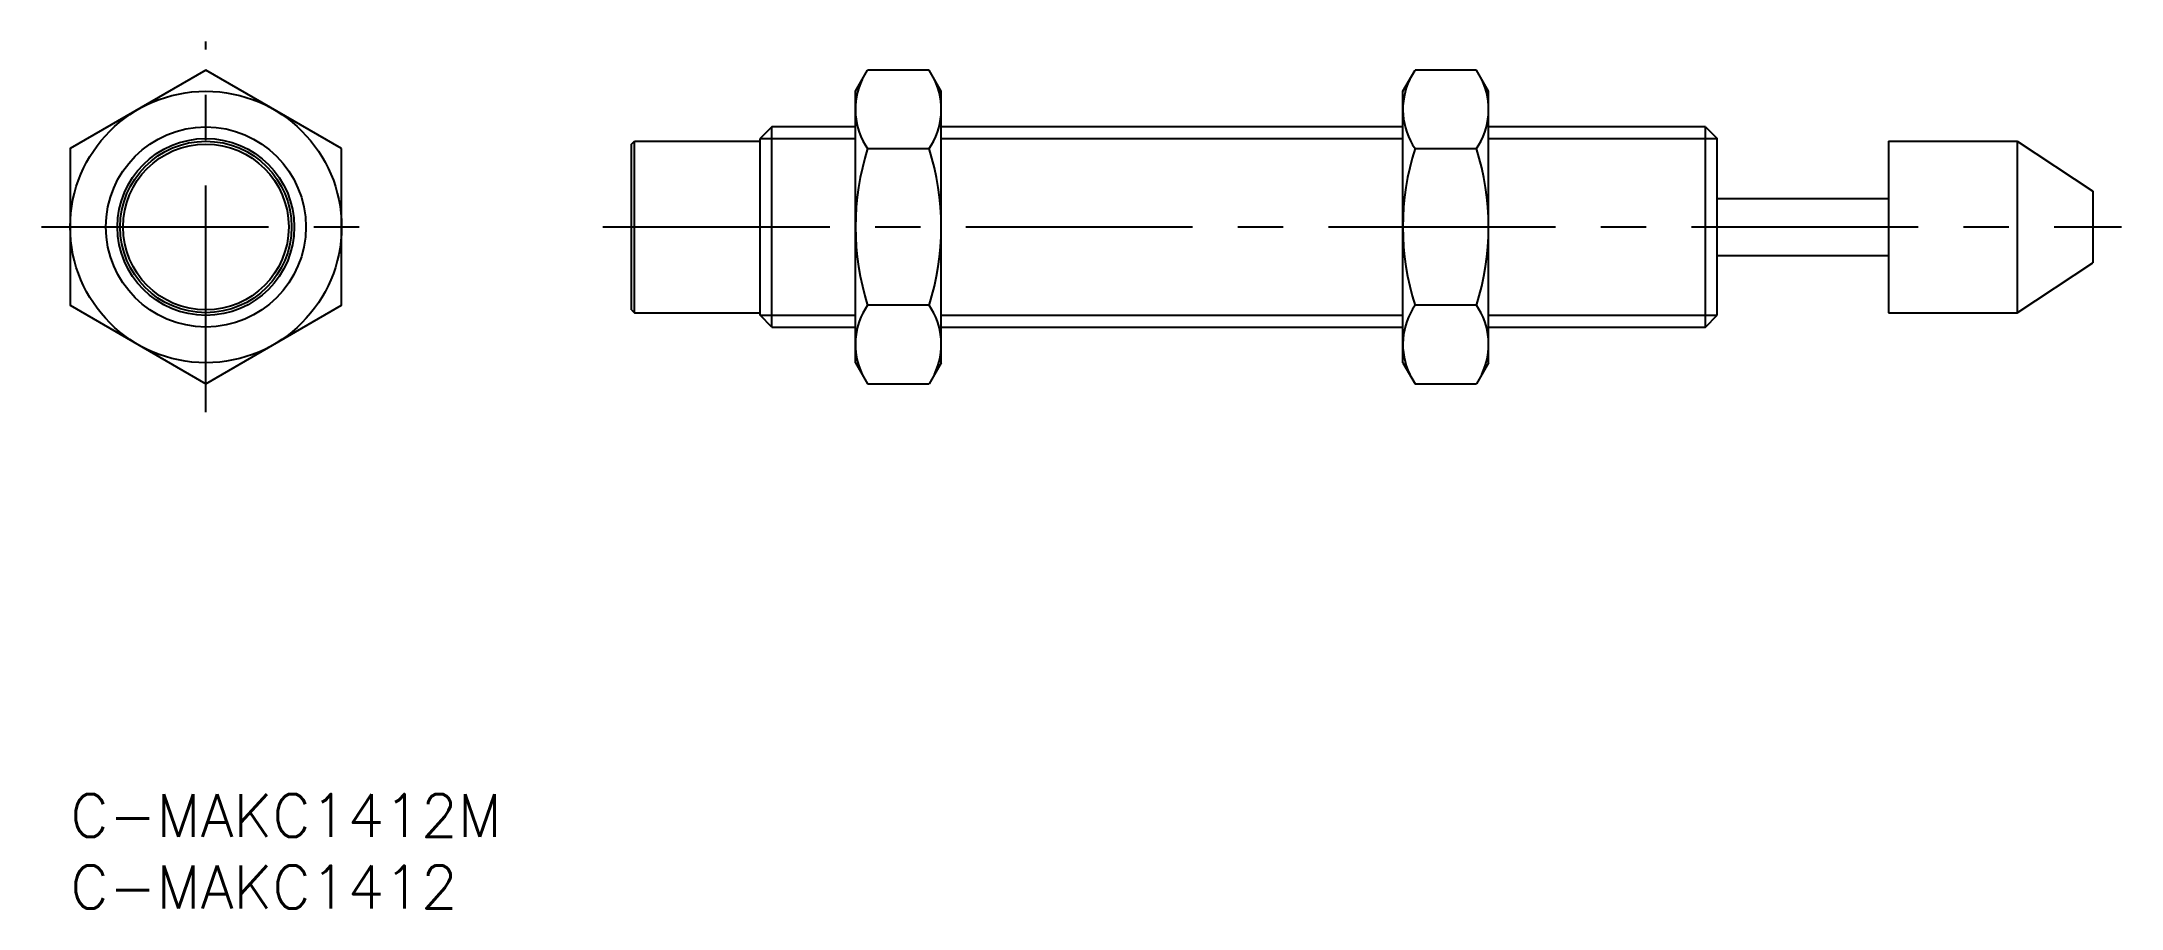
# Model space of a CAD drawing. Extents: x -2 to 144, y -8 to 53.
import ezdxf

# ---------------------------------------------------------------- set-up
doc = ezdxf.new("R2010")
doc.units = 0
doc.header["$LTSCALE"] = 0.5
doc.linetypes.add('CENTER', pattern=[50.8, 31.75, -6.35, 6.35, -6.35])
doc.layers.get('0').update_dxf_attribs({"linetype": 'CONTINUOUS'})
doc.layers.add('CENTER', color=1, linetype='CENTER')
doc.styles.get("Standard").update_dxf_attribs({"font": 'txt.shx', "height": 3, "bigfont": 'bigfont.shx'})

# ---------------------------------------------------------------- blocks, each defined once
blk = doc.blocks.new('*U21')
at = {"color": 7, "linetype": 'CONTINUOUS'}
blk.add_text('C-MAKC1412M', height=3, dxfattribs=at).set_placement((0, -3))
blk = doc.blocks.new('*U22')
at = {"color": 7, "linetype": 'CONTINUOUS'}
blk.add_text('C-MAKC1412', height=3, dxfattribs=at).set_placement((0, -8))

msp = doc.modelspace()

# ---------------------------------------------------------------- linework, layer by layer
at = {"color": 7, "linetype": 'CONTINUOUS'}
for p, q in [((54.98, 49.19), (55.83, 50.66)), ((60.13, 50.66), (55.83, 50.66)), ((60.98, 49.19), (60.13, 50.66)), ((93.3, 49.19), (94.15, 50.66)), ((98.45, 50.66), (94.15, 50.66)), ((99.3, 49.19), (98.45, 50.66)), ((54.98, 30.19), (54.98, 49.19)), ((60.98, 30.19), (60.98, 49.19)), ((93.3, 30.19), (93.3, 49.19)), ((99.3, 30.19), (99.3, 49.19)), ((49.11, 46.69), (48.3, 45.88)), ((49.11, 32.69), (49.11, 46.69)), ((54.98, 46.69), (49.11, 46.69)), ((93.3, 46.69), (60.98, 46.69)), ((114.49, 46.69), (99.3, 46.69)), ((114.49, 32.69), (114.49, 46.69)), ((114.49, 46.69), (115.3, 45.88)), ((39.3, 45.49), (39.5, 45.69)), ((39.3, 33.89), (39.3, 45.49)), ((39.5, 45.69), (48.3, 45.69)), ((39.5, 33.69), (39.5, 45.69)), ((48.3, 33.51), (48.3, 45.88)), ((55.83, 45.18), (60.13, 45.18)), ((94.15, 45.18), (98.45, 45.18)), ((115.3, 33.51), (115.3, 45.88)), ((127.3, 45.69), (136.3, 45.69)), ((127.3, 45.69), (127.3, 33.69)), ((136.3, 45.69), (141.6, 42.19)), ((136.3, 45.69), (136.3, 33.69)), ((115.3, 41.69), (127.3, 41.69)), ((141.6, 42.19), (141.6, 37.19)), ((115.3, 37.69), (127.3, 37.69)), ((136.3, 33.69), (141.6, 37.19)), ((39.3, 33.89), (39.5, 33.69)), ((39.5, 33.69), (48.3, 33.69)), ((49.11, 32.69), (48.3, 33.51)), ((60.13, 34.21), (55.83, 34.21)), ((98.45, 34.21), (94.15, 34.21)), ((114.49, 32.69), (115.3, 33.51)), ((127.3, 33.69), (136.3, 33.69)), ((49.11, 32.69), (54.98, 32.69)), ((60.98, 32.69), (93.3, 32.69)), ((99.3, 32.69), (114.49, 32.69)), ((54.98, 30.19), (55.83, 28.72)), ((60.98, 30.19), (60.13, 28.72)), ((93.3, 30.19), (94.15, 28.72)), ((99.3, 30.19), (98.45, 28.72)), ((55.83, 28.72), (60.13, 28.72)), ((94.15, 28.72), (98.45, 28.72))]:
    msp.add_line(p, q, dxfattribs=at)
at = {"color": 3, "linetype": 'CONTINUOUS'}
for p, q in [((48.3, 45.88), (54.98, 45.88)), ((60.98, 45.88), (93.3, 45.88)), ((99.3, 45.88), (115.3, 45.88)), ((48.3, 33.51), (54.98, 33.51)), ((60.98, 33.51), (93.3, 33.51)), ((99.3, 33.51), (115.3, 33.51))]:
    msp.add_line(p, q, dxfattribs=at)
at = {"color": 7, "linetype": 'CONTINUOUS'}
msp.add_lwpolyline([(19, 45.18), (9.5, 50.66), (0, 45.18), (0, 34.21), (9.5, 28.72), (19, 34.21)], close=True, dxfattribs=at)
for radius in [9.5, 7, 6, 5.8]:
    msp.add_circle((9.5, 39.69), radius, dxfattribs=at)
at = {"color": 3, "linetype": 'CONTINUOUS'}
msp.add_circle((9.5, 39.69), 6.19, dxfattribs=at)
at = {"color": 7, "linetype": 'CONTINUOUS'}
for centre, radius, start, end in [((59.83, 47.92), 4.86, 154.3842, 214.3842), ((56.12, 47.92), 4.86, 325.6158, 25.6158), ((98.16, 47.92), 4.86, 154.3842, 214.3842), ((94.44, 47.92), 4.86, 325.6158, 25.6158), ((73.13, 39.69), 18.15, 162.412, 197.588), ((42.83, 39.69), 18.15, 342.412, 17.588), ((111.45, 39.69), 18.15, 162.412, 197.588), ((81.15, 39.69), 18.15, 342.412, 17.588), ((59.83, 31.47), 4.86, 145.6158, 205.6158), ((56.12, 31.47), 4.86, 334.3842, 34.3842), ((98.16, 31.47), 4.86, 145.6158, 205.6158), ((94.44, 31.47), 4.86, 334.3842, 34.3842)]:
    msp.add_arc(centre, radius, start, end, dxfattribs=at)
at = {"layer": 'CENTER', "color": 1, "linetype": 'CENTER'}
for p, q in [((9.5, 26.72), (9.5, 52.66)), ((-2, 39.69), (21, 39.69)), ((37.3, 39.69), (143.6, 39.69))]:
    msp.add_line(p, q, dxfattribs=at)

# ---------------------------------------------------------------- block references
at = {"color": 7, "linetype": 'CONTINUOUS'}
for name in ['*U21', '*U22']:
    msp.add_blockref(name, (0, 0), dxfattribs=at)

doc.saveas('drawing.dxf')
